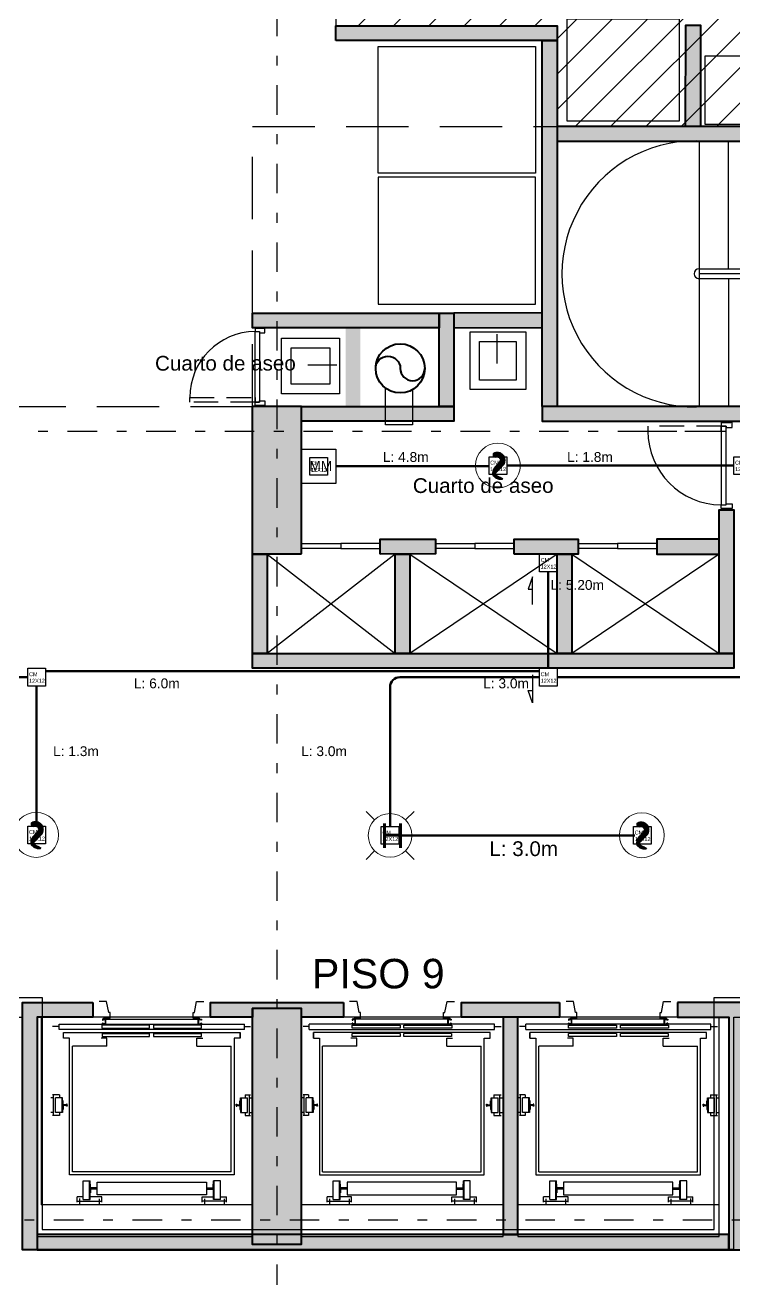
# Model space of a CAD drawing. Header units: millimetres. Extents: x 3781 to 4924, y 1639 to 1721.
# Drawn here: x 4785.15 to 4792.36, y 1649.9 to 1662.66 of the extents above; entities that cross this region are included whole.
import ezdxf

# ---------------------------------------------------------------- set-up
doc = ezdxf.new("R2010")
doc.units = ezdxf.units.MM
for name, pattern in [('CENTER', [0.7, 0.3, -0.2, 0, -0.2]), ('DASHED2', [9.525, 6.35, -3.175]), ('HIDDEN', [0.375, 0.25, -0.125])]:
    doc.linetypes.add(name, pattern=pattern)
for name, color, linetype in [('0-amob', 1, 'Continuous'), ('1amobla', 2, 'Continuous'), ('A-HATCH CONCRETO', 8, 'Continuous'), ('AMOBLAMIENTO', 1, 'Continuous'), ('AREA LOCALES', 161, 'Continuous'), ('AREA PARQUEO', 51, 'Continuous'), ('AS_GL DETECCION_MEZANINE', 7, 'Continuous'), ('AS_GL DETECCION_PISO 2', 7, 'Continuous'), ('AS_GL DETECCION_PISO 6', 7, 'Continuous'), ('ASCENSOR', 1, 'Continuous'), ('EJE-ESTRUCTURA', 1, 'CENTER'), ('F-2', 2, 'Continuous'), ('GG_LAZO CONTROL DRIVERS', 82, 'Continuous'), ('HACHTCOLUMNA', 250, 'Continuous'), ('JCA_PLANO 1', 1, 'Continuous'), ('MARCO', 4, 'Continuous'), ('MUEBLE', 1, 'Continuous'), ('PROYECCION', 1, 'DASHED2')]:
    doc.layers.add(name, color=color, linetype=linetype)
doc.layers.add('DIM-25', color=1, linetype='Continuous', plot=False)
for name, color, linetype, lineweight in [('Estructura', 6, 'Continuous', 40), ('Muro', 4, 'Continuous', 40), ('TEXTOS', 7, 'Continuous', 20)]:
    doc.layers.add(name, color=color, linetype=linetype, lineweight=lineweight)
doc.styles.get("Standard").update_dxf_attribs({"font": 'arial.ttf'})

# ---------------------------------------------------------------- blocks, each defined once
blk = doc.blocks.new('MARCOE-102')
for p, q in [((0, 0), (0, -2.5)), ((0, 0), (1.75, 0)), ((1.75, 0), (1.75, -0.45)), ((0, -2.5), (1.75, -2.5)), ((0.175, -0.175), (1.575, -0.175)), ((0.175, -0.175), (0.175, -2.325)), ((0.175, -2.325), (1.575, -2.325)), ((1.375, -0.45), (1.375, -0.275)), ((1.375, -0.275), (1.575, -0.275)), ((1.75, -0.45), (1.375, -0.45)), ((1.375, -2.05), (1.375, -2.225)), ((1.75, -2.05), (1.375, -2.05)), ((1.375, -2.225), (1.575, -2.225)), ((1.575, -0.275), (1.575, -0.175)), ((1.575, -2.325), (1.575, -2.225)), ((1.75, -2.5), (1.75, -2.05))]:
    blk.add_line(p, q)
at = {"layer": 'MARCO'}
blk.add_lwpolyline([(0, 0), (0, -2.5), (1.75, -2.5), (1.75, -2.05), (1.375, -2.05), (1.375, -2.225), (1.575, -2.225), (1.575, -2.325), (0.175, -2.325), (0.175, -0.175), (1.575, -0.175), (1.575, -0.275), (1.375, -0.275), (1.375, -0.45), (1.75, -0.45), (1.75, 0), (0, 0)], dxfattribs=at)
blk = doc.blocks.new('ASCENSOR')
at = {"layer": '0-amob'}
for p, q in [((-1.69, -0.498), (-1.747, -0.498)), ((-1.747, -0.498), (-1.747, -0.512)), ((-1.69, -0.564), (-1.69, -0.498)), ((-1.747, -0.512), (-1.859, -0.533)), ((-1.859, -0.533), (-1.859, -0.609)), ((-1.68, -0.564), (-1.69, -0.564))]:
    blk.add_line(p, q, dxfattribs=at)
blk.add_lwpolyline([(-1.68, -0.564), (-1.68, 0.413), (-1.69, 0.413), (-1.69, 0.347), (-1.747, 0.347), (-1.747, 0.361), (-1.859, 0.382), (-1.859, 0.458)], dxfattribs=at)
at = {"layer": 'ASCENSOR'}
for p, q in [((-1.605, 0.869), (-1.605, 0.932)), ((-0.91, 0.876), (-0.91, 0.932)), ((-0.7, 0.921), (-0.91, 0.921)), ((-0.88, 0.922), (-0.88, 0.95)), ((-0.73, 0.902), (-0.88, 0.902)), ((-0.88, 0.83), (-0.88, 0.902)), ((-0.73, 0.922), (-0.73, 0.95)), ((-0.73, 0.836), (-0.73, 0.902)), ((-0.7, 0.876), (-0.7, 0.932)), ((-1.63, -1.015), (-1.63, 0.869)), ((-1.575, 0.869), (-1.63, 0.869)), ((-1.575, 0.869), (-1.575, -1.015)), ((-1.485, 0.826), (-1.545, 0.826)), ((-1.545, 0.826), (-1.485, 0.826)), ((-1.545, -0.971), (-1.545, 0.826)), ((-1.485, 0.826), (-1.485, 0.766)), ((-1.485, 0.766), (-0.096, 0.766)), ((-0.91, 0.876), (-0.88, 0.876)), ((-0.73, 0.836), (-0.88, 0.836)), ((-0.88, 0.836), (-0.73, 0.836)), ((-0.85, 0.83), (-0.88, 0.83)), ((-0.85, 0.83), (-0.88, 0.83)), ((-0.85, 0.83), (-0.805, 0.83)), ((-0.85, 0.83), (-0.805, 0.83)), ((-0.85, 0.83), (-0.805, 0.83)), ((-0.85, 0.83), (-0.805, 0.83)), ((-0.85, 0.823), (-0.85, 0.83)), ((-0.85, 0.823), (-0.85, 0.83)), ((-0.809, 0.823), (-0.85, 0.823)), ((-0.809, 0.823), (-0.85, 0.823)), ((-0.816, 0.785), (-0.816, 0.792)), ((-0.816, 0.792), (-0.802, 0.792)), ((-0.809, 0.785), (-0.816, 0.785)), ((-0.809, 0.785), (-0.809, 0.823)), ((-0.802, 0.785), (-0.809, 0.785)), ((-0.76, 0.83), (-0.805, 0.83)), ((-0.76, 0.83), (-0.805, 0.83)), ((-0.76, 0.83), (-0.805, 0.83)), ((-0.76, 0.83), (-0.805, 0.83)), ((-0.802, 0.823), (-0.76, 0.823)), ((-0.802, 0.823), (-0.76, 0.823)), ((-0.802, 0.785), (-0.802, 0.823)), ((-0.795, 0.792), (-0.802, 0.792)), ((-0.802, 0.785), (-0.795, 0.785)), ((-0.795, 0.785), (-0.795, 0.792)), ((-0.76, 0.823), (-0.76, 0.83)), ((-0.76, 0.823), (-0.76, 0.83)), ((-0.76, 0.83), (-0.73, 0.83)), ((-0.76, 0.83), (-0.73, 0.83)), ((-0.73, 0.876), (-0.7, 0.876)), ((-0.73, 0.83), (-0.73, 0.836)), ((-0.096, 0.766), (-0.096, -0.911)), ((-1.405, 0.385), (-1.405, 0.735)), ((-0.126, 0.735), (-1.405, 0.735)), ((-0.126, 0.735), (-0.126, -0.88)), ((0.184, 0.688), (0.128, 0.688)), ((0.128, 0.625), (0.128, 0.688)), ((0.147, 0.664), (0.21, 0.664)), ((0.173, 0.689), (0.173, 0.438)), ((-0.036, 0.625), (-0.036, 0.555)), ((0.155, 0.625), (-0.036, 0.625)), ((0.155, 0.561), (-0.036, 0.561)), ((0.155, 0.555), (-0.036, 0.555)), ((-0.001, 0.552), (-0.001, 0.555)), ((-0.001, 0.555), (0.041, 0.555)), ((0.038, 0.552), (-0.001, 0.552)), ((0.038, 0.491), (0.038, 0.552)), ((0.041, 0.555), (0.041, 0.491)), ((0.089, 0.555), (0.041, 0.555)), ((0.047, 0.555), (0.047, 0.491)), ((0.05, 0.491), (0.05, 0.552)), ((0.05, 0.552), (0.089, 0.552)), ((0.089, 0.552), (0.089, 0.555)), ((0.089, 0.552), (0.089, 0.555)), ((0.128, 0.438), (0.128, 0.555)), ((0.155, 0.625), (0.155, 0.555)), ((-1.68, 0.434), (-1.671, 0.434)), ((-1.68, 0.434), (-1.671, 0.434)), ((-1.68, 0.399), (-1.68, 0.434)), ((-1.68, 0.399), (-1.68, 0.434)), ((-1.63, 0.399), (-1.68, 0.399)), ((-1.63, 0.399), (-1.68, 0.399)), ((-1.676, 0.43), (-1.674, 0.43)), ((-1.674, 0.43), (-1.676, 0.43)), ((-1.676, 0.402), (-1.676, 0.43)), ((-1.676, 0.43), (-1.676, 0.402)), ((-1.633, 0.402), (-1.676, 0.402)), ((-1.676, 0.402), (-1.633, 0.402)), ((-1.674, 0.426), (-1.674, 0.43)), ((-1.674, 0.426), (-1.674, 0.43)), ((-1.671, 0.426), (-1.674, 0.426)), ((-1.671, 0.426), (-1.674, 0.426)), ((-1.671, 0.434), (-1.671, 0.426)), ((-1.671, 0.434), (-1.671, 0.426)), ((-1.639, 0.434), (-1.639, 0.426)), ((-1.63, 0.434), (-1.639, 0.434)), ((-1.639, 0.434), (-1.63, 0.434)), ((-1.639, 0.426), (-1.639, 0.434)), ((-1.639, 0.426), (-1.635, 0.426)), ((-1.635, 0.426), (-1.639, 0.426)), ((-1.635, 0.43), (-1.633, 0.43)), ((-1.635, 0.426), (-1.635, 0.43)), ((-1.635, 0.43), (-1.635, 0.426)), ((-1.633, 0.43), (-1.635, 0.43)), ((-1.633, 0.402), (-1.633, 0.43)), ((-1.633, 0.402), (-1.633, 0.43)), ((-1.63, 0.399), (-1.63, 0.434)), ((-1.63, 0.434), (-1.63, 0.399)), ((-1.587, 0.433), (-1.618, 0.433)), ((-1.618, 0.433), (-1.618, -0.056)), ((-1.587, -0.056), (-1.587, 0.433)), ((-1.503, 0.434), (-1.534, 0.434)), ((-1.534, -0.056), (-1.534, 0.434)), ((-1.503, -0.056), (-1.503, 0.434)), ((-1.485, 0.385), (-1.485, 0.445)), ((-1.405, 0.385), (-1.485, 0.385)), ((-0.021, 0.485), (0.109, 0.485)), ((-0.021, -0.63), (-0.021, 0.485)), ((0.109, 0.485), (0.109, -0.63)), ((0.184, 0.438), (0.128, 0.438)), ((0.149, 0.463), (0.209, 0.463)), ((-1.618, -0.056), (-1.587, -0.056)), ((-1.587, -0.095), (-1.618, -0.095)), ((-1.618, -0.095), (-1.618, -0.583)), ((-1.587, -0.583), (-1.587, -0.095)), ((-1.534, -0.056), (-1.503, -0.056)), ((-1.503, -0.095), (-1.534, -0.095)), ((-1.534, -0.58), (-1.534, -0.095)), ((-1.503, -0.58), (-1.503, -0.095)), ((-1.618, -0.583), (-1.587, -0.583)), ((-1.534, -0.58), (-1.503, -0.58)), ((-1.405, -0.53), (-1.485, -0.53)), ((-1.485, -0.53), (-1.485, -0.59)), ((-1.405, -0.53), (-1.405, -0.88)), ((0.109, -0.63), (-0.021, -0.63)), ((0.038, -0.636), (0.038, -0.697)), ((0.041, -0.7), (0.041, -0.636)), ((0.047, -0.7), (0.047, -0.636)), ((0.05, -0.636), (0.05, -0.697)), ((0.184, -0.583), (0.128, -0.583)), ((0.128, -0.583), (0.128, -0.7)), ((0.149, -0.609), (0.209, -0.609)), ((0.173, -0.834), (0.173, -0.583)), ((0.155, -0.7), (-0.036, -0.7)), ((-0.036, -0.77), (-0.036, -0.7)), ((0.155, -0.706), (-0.036, -0.706)), ((-0.001, -0.697), (-0.001, -0.7)), ((0.038, -0.697), (-0.001, -0.697)), ((-0.001, -0.7), (0.041, -0.7)), ((0.089, -0.7), (0.047, -0.7)), ((0.05, -0.697), (0.089, -0.697)), ((0.089, -0.697), (0.089, -0.7)), ((0.155, -0.77), (0.155, -0.7)), ((-0.126, -0.88), (-1.405, -0.88)), ((0.155, -0.77), (-0.036, -0.77)), ((0.128, -0.77), (0.128, -0.833)), ((0.184, -0.833), (0.128, -0.833)), ((0.147, -0.809), (0.21, -0.809)), ((-1.575, -1.015), (-1.63, -1.015)), ((-1.605, -1.015), (-1.605, -1.083)), ((-1.485, -0.971), (-1.545, -0.971)), ((-0.096, -0.911), (-1.485, -0.911)), ((-1.485, -0.911), (-1.485, -0.971)), ((-0.91, -1.011), (-0.88, -1.011)), ((-0.91, -1.011), (-0.91, -1.083)), ((-0.85, -0.981), (-0.88, -0.981)), ((-0.85, -0.981), (-0.88, -0.981)), ((-0.88, -0.981), (-0.88, -1.052)), ((-0.73, -0.987), (-0.88, -0.987)), ((-0.88, -0.987), (-0.73, -0.987)), ((-0.808, -0.974), (-0.85, -0.974)), ((-0.808, -0.974), (-0.85, -0.974)), ((-0.85, -0.974), (-0.85, -0.981)), ((-0.85, -0.974), (-0.85, -0.981)), ((-0.85, -0.981), (-0.805, -0.981)), ((-0.85, -0.981), (-0.805, -0.981)), ((-0.85, -0.981), (-0.805, -0.981)), ((-0.85, -0.981), (-0.805, -0.981)), ((-0.808, -0.936), (-0.815, -0.936)), ((-0.815, -0.936), (-0.815, -0.943)), ((-0.815, -0.943), (-0.801, -0.943)), ((-0.808, -0.936), (-0.808, -0.974)), ((-0.801, -0.936), (-0.808, -0.936)), ((-0.76, -0.981), (-0.805, -0.981)), ((-0.76, -0.981), (-0.805, -0.981)), ((-0.76, -0.981), (-0.805, -0.981)), ((-0.76, -0.981), (-0.805, -0.981)), ((-0.801, -0.936), (-0.801, -0.974)), ((-0.801, -0.936), (-0.794, -0.936)), ((-0.794, -0.943), (-0.801, -0.943)), ((-0.801, -0.974), (-0.76, -0.974)), ((-0.801, -0.974), (-0.76, -0.974)), ((-0.794, -0.936), (-0.794, -0.943)), ((-0.76, -0.974), (-0.76, -0.981)), ((-0.76, -0.974), (-0.76, -0.981)), ((-0.76, -0.981), (-0.73, -0.981)), ((-0.76, -0.981), (-0.73, -0.981)), ((-0.73, -0.981), (-0.73, -0.987)), ((-0.73, -0.987), (-0.73, -1.052)), ((-0.73, -1.011), (-0.7, -1.011)), ((-0.7, -1.011), (-0.7, -1.083)), ((-0.7, -1.072), (-0.91, -1.072)), ((-0.73, -1.052), (-0.88, -1.052)), ((-0.88, -1.073), (-0.88, -1.1)), ((-0.73, -1.073), (-0.73, -1.1))]:
    blk.add_line(p, q, dxfattribs=at)
for centre, radius, start, end in [((0.044, 0.491), 0.006, 180, 270), ((0.044, 0.491), 0.003, 180, 270), ((0.044, 0.491), 0.006, 270, 0), ((0.044, 0.491), 0.003, 270, 0), ((0.044, -0.636), 0.006, 90, 180), ((0.044, -0.636), 0.003, 90, 180), ((0.044, -0.636), 0.006, 0, 90), ((0.044, -0.636), 0.003, 0, 90)]:
    blk.add_arc(centre, radius, start, end, dxfattribs=at)
for points in [[(-0.795, 0.792), (-0.795, 0.785), (-0.816, 0.785), (-0.816, 0.792)], [(-0.816, 0.785), (-0.816, 0.792), (-0.795, 0.785), (-0.816, 0.785)], [(-0.795, 0.785), (-0.816, 0.785), (-0.795, 0.792), (-0.816, 0.792)], [(-0.794, -0.943), (-0.794, -0.936), (-0.815, -0.936), (-0.815, -0.943)], [(-0.815, -0.936), (-0.815, -0.943), (-0.794, -0.936), (-0.815, -0.936)], [(-0.794, -0.936), (-0.815, -0.936), (-0.794, -0.943), (-0.815, -0.943)]]:
    blk.add_solid(points, dxfattribs=at)
at = {"layer": 'ASCENSOR', "xscale": 0.01999999999998181, "yscale": 0.01999999999998181, "zscale": 0.01999999999998181, "rotation": 270}
blk.add_blockref('MARCOE-102', (-1.63, -0.541), dxfattribs=at)
blk = doc.blocks.new('Estructura cubierta')
at = {"layer": 'HACHTCOLUMNA'}
h = blk.add_hatch(color=256, dxfattribs=at)
h.paths.add_polyline_path([(1971.25, -5904.924), (1971.25, -5903.424), (1970.75, -5903.424), (1970.75, -5904.924)])
h.paths.add_polyline_path([(1977.353, -5903.424), (1978.853, -5903.424), (1978.853, -5903.924), (1977.353, -5903.924)])
h.paths.add_polyline_path([(1962.75, -5904.924), (1962.75, -5903.424), (1962.25, -5903.424), (1962.25, -5904.924)])
h.paths.add_polyline_path([(1978.248, -5911.949), (1978.248, -5909.549), (1978.748, -5909.549), (1978.748, -5911.949)])
h.paths.add_polyline_path([(1970.75, -5909.549), (1970.75, -5911.949), (1971.25, -5911.949), (1971.25, -5909.549)])
h.paths.add_polyline_path([(1962.25, -5909.549), (1962.25, -5911.949), (1962.75, -5911.949), (1962.75, -5909.549)])
h.paths.add_polyline_path([(1978.748, -5859.124), (1978.248, -5859.124), (1978.248, -5857.624), (1978.748, -5857.624)])
h.paths.add_polyline_path([(1971.25, -5859.124), (1970.75, -5859.124), (1970.75, -5857.624), (1971.25, -5857.624)])
at = {"layer": 'EJE-ESTRUCTURA'}
for p, q in [((1971, -5855.354), (1971, -5914.914)), ((1952.87, -5903.674), (1984.533, -5903.674)), ((1952.731, -5911.699), (1984.533, -5911.699))]:
    blk.add_line(p, q, dxfattribs=at)
at = {"layer": 'Estructura'}
for points in [[(1971.25, -5904.924), (1971.25, -5903.424), (1970.75, -5903.424), (1970.75, -5904.924)], [(1970.75, -5909.549), (1970.75, -5911.949), (1971.25, -5911.949), (1971.25, -5909.549)]]:
    blk.add_lwpolyline(points, close=True, dxfattribs=at)
blk = doc.blocks.new('Caja metalica de 12')
at = {"layer": '1amobla', "linetype": 'Continuous', "ltscale": 0.3}
blk.add_lwpolyline([(-1069.691, -2855.357), (-1069.511, -2855.357), (-1069.511, -2855.537), (-1069.691, -2855.537), (-1069.691, -2855.357)], dxfattribs=at)
at = {"layer": '1amobla', "color": 7, "linetype": 'Continuous', "ltscale": 0.3, "insert": (-1069.679, -2855.397), "char_height": 0.04, "width": 0.07916, "attachment_point": 1}
blk.add_mtext('CM 12X12', dxfattribs=at)
blk = doc.blocks.new('AS_Initiator2')
at = {"color": 0, "linetype": 'Continuous', "lineweight": 15}
blk.add_circle((0, 0), 0.1524, dxfattribs=at)
for points in [[(-0.027, 0.0558), (-0.0366, 0.0654), (-0.027, 0.0906), (-0.0366, 0.0822)], [(-0.027, 0.0906), (-0.0054, 0.0954), (-0.027, 0.0558), (0.0174, 0.0906)], [(-0.027, 0.0558), (0.0174, 0.0906), (-0.0162, 0.0522), (-0.0068, 0.055)], [(-0.0068, 0.055), (0.0174, 0.0906), (0.0066, 0.051), (0.0306, 0.081)], [(0.0438, 0.0054), (-0.0018, -0.0426), (-0.027, -0.0126), (-0.0342, -0.0246)], [(0.0486, 0.015), (0.0438, 0.0054), (0.0042, 0.0222), (-0.027, -0.0126)], [(0.0438, 0.0678), (0.0486, 0.0606), (0.0138, 0.039), (0.0042, 0.0222)], [(0.0486, 0.0606), (0.0522, 0.0366), (0.0042, 0.0222), (0.0486, 0.015)], [(0.0066, 0.051), (0.0306, 0.081), (0.0138, 0.039), (0.0438, 0.0678)], [(-0.0018, -0.0426), (-0.0102, -0.0498), (-0.0342, -0.0246), (-0.0402, -0.0498)], [(-0.0102, -0.0498), (-0.009, -0.0618), (-0.0402, -0.0498), (-0.0366, -0.0702)], [(-0.009, -0.0618), (0.003, -0.0702), (-0.0366, -0.0702), (-0.015, -0.0894)], [(0.003, -0.0702), (0.0186, -0.0762), (-0.015, -0.0894), (0.009, -0.0978)], [(0.009, -0.0978), (0.0186, -0.0762), (0.0306, -0.0978), (0.0366, -0.087)]]:
    blk.add_solid(points, dxfattribs=at)
blk = doc.blocks.new('AS_Strobe-CEILING')
at = {"color": 0, "linetype": 'Continuous', "lineweight": 15}
for p, q in [((-0.1045, 0.1045), (-0.163, 0.163)), ((0.1045, 0.1045), (0.163, 0.163)), ((-0.1045, -0.1045), (-0.163, -0.163)), ((0.1045, -0.1045), (0.163, -0.163))]:
    blk.add_line(p, q, dxfattribs=at)
blk.add_ellipse((0, 0), major_axis=(0.1478, 0), ratio=1, dxfattribs=at)
blk = doc.blocks.new('Horne Strobe Cielo')
at = {"layer": 'AS_GL DETECCION_MEZANINE', "color": 1, "linetype": 'Continuous', "xscale": 1.5, "yscale": 1.5, "zscale": 1.5}
blk.add_blockref('AS_Strobe-CEILING', (-679.742, -2828), dxfattribs=at)
at = {"layer": '1amobla', "color": 7, "linetype": 'Continuous', "ltscale": 0.3, "true_color": 0xffffff, "insert": (-679.843, -2827.878), "char_height": 0.25, "width": 0.07916, "attachment_point": 1}
blk.add_mtext('H', dxfattribs=at)

msp = doc.modelspace()

# ---------------------------------------------------------------- hatches: boundary and pattern name
at = {"layer": 'A-HATCH CONCRETO', "ltscale": 0.01}
h = msp.add_hatch(color=256, dxfattribs=at)
h.dxf.hatch_style = 1
h.paths.add_polyline_path([(4792.36, 1656.264), (4792.21, 1656.264), (4792.21, 1657.726), (4792.36, 1657.726)])
h.paths.add_polyline_path([(4792.21, 1657.277), (4792.21, 1657.427), (4791.576, 1657.427), (4791.576, 1657.277)])
h.paths.add_polyline_path([(4790.123, 1657.277), (4790.123, 1657.427), (4790.776, 1657.427), (4790.776, 1657.277)])
h.paths.add_polyline_path([(4788.759, 1657.277), (4788.759, 1657.427), (4789.323, 1657.428), (4789.323, 1657.278)])
h.paths.add_polyline_path([(4787.609, 1656.265), (4787.459, 1656.265), (4787.459, 1657.277), (4787.609, 1657.277)])
h.paths.add_polyline_path([(4787.459, 1656.265), (4792.36, 1656.264), (4792.36, 1656.114), (4787.459, 1656.115)])
h.paths.add_polyline_path([(4789.062, 1656.265), (4788.912, 1656.265), (4788.912, 1657.277), (4789.062, 1657.277)])
h.paths.add_polyline_path([(4790.711, 1656.265), (4790.561, 1656.265), (4790.561, 1657.277), (4790.711, 1657.277)])
h.paths.add_polyline_path([(4792.342, 1658.628), (4792.342, 1658.629), (4792.191, 1658.629), (4792.191, 1658.628)], flags=17)
h.paths.add_polyline_path([(4794.061, 1658.779), (4790.41, 1658.778), (4790.41, 1658.628), (4794.061, 1658.629)])
h.paths.add_polyline_path([(4790.41, 1658.778), (4790.41, 1662.502), (4790.56, 1662.502), (4790.56, 1658.778)])
h.paths.add_polyline_path([(4787.461, 1659.728), (4789.509, 1659.728), (4789.509, 1659.578), (4788.559, 1659.578), (4788.559, 1658.778), (4788.409, 1658.778), (4788.409, 1659.578), (4787.461, 1659.578)])
h.paths.add_polyline_path([(4795.281, 1661.628), (4790.56, 1661.628), (4790.56, 1661.478), (4795.281, 1661.478)])
h.paths.add_polyline_path([(4791.869, 1661.628), (4791.87, 1662.66), (4792.02, 1662.66), (4792.019, 1661.628)])
h.paths.add_polyline_path([(4788.308, 1662.502), (4788.308, 1662.652), (4790.56, 1662.652), (4790.56, 1662.502)])
h.paths.add_polyline_path([(4795.131, 1661.628), (4795.132, 1668.153), (4795.282, 1668.153), (4795.281, 1661.628)])
h.paths.add_polyline_path([(4796.485, 1661.628), (4799.059, 1661.628), (4799.059, 1661.478), (4796.485, 1661.478)])
h.paths.add_polyline_path([(4796.565, 1661.478), (4796.565, 1658.679), (4796.715, 1658.679), (4796.715, 1661.478)])
h.paths.add_polyline_path([(4797.617, 1658.829), (4798.66, 1658.829), (4798.66, 1658.679), (4797.617, 1658.679)])
h.paths.add_polyline_path([(4796.715, 1657.52), (4798.66, 1657.52), (4798.66, 1657.37), (4796.715, 1657.369)])
h.paths.add_polyline_path([(4796.565, 1656.369), (4796.565, 1657.52), (4796.715, 1657.52), (4796.715, 1656.369)])
h.paths.add_polyline_path([(4798.66, 1656.264), (4798.66, 1655.369), (4798.51, 1655.369), (4798.51, 1656.264)])
h.paths.add_polyline_path([(4798.66, 1656.264), (4799.107, 1656.264), (4799.107, 1656.114), (4798.66, 1656.114)])
h.paths.add_polyline_path([(4799.257, 1656.264), (4799.258, 1655.064), (4799.107, 1655.064), (4799.107, 1656.264)])
h.paths.add_polyline_path([(4796.715, 1655.369), (4799.107, 1655.369), (4799.107, 1655.219), (4796.715, 1655.219)])
h.paths.add_polyline_path([(4796.565, 1655.369), (4796.565, 1654.172), (4796.715, 1654.172), (4796.715, 1655.369)])
h.paths.add_polyline_path([(4795.956, 1654.172), (4796.715, 1654.172), (4796.715, 1654.022), (4795.956, 1654.022)])
h.paths.add_polyline_path([(4794.905, 1656.264), (4794.906, 1652.653), (4795.056, 1652.653), (4795.055, 1656.264)])
h.paths.add_polyline_path([(4795.056, 1654.172), (4795.056, 1654.172), (4795.056, 1654.022), (4795.056, 1654.022)], flags=17)
h.paths.add_polyline_path([(4797.306, 1654.172), (4799.107, 1654.172), (4799.107, 1654.022), (4797.306, 1654.022)])
h.paths.add_polyline_path([(4798.692, 1651.857), (4798.692, 1650.353), (4798.542, 1650.353), (4798.542, 1651.857)])
h.paths.add_polyline_path([(4798.692, 1651.857), (4799.107, 1651.857), (4799.107, 1651.707), (4798.692, 1651.706)])
h.paths.add_polyline_path([(4799.257, 1651.857), (4799.258, 1650.353), (4799.107, 1650.353), (4799.107, 1651.857)])
h.paths.add_polyline_path([(4795.456, 1650.353), (4799.257, 1650.353), (4799.257, 1650.203), (4795.456, 1650.203)])
h.paths.add_polyline_path([(4794.956, 1650.203), (4794.956, 1650.253), (4795.456, 1650.253), (4795.456, 1650.203)])
h.paths.add_polyline_path([(4794.956, 1650.203), (4794.906, 1650.203), (4794.906, 1652.653), (4794.956, 1652.653)])
at = {"layer": 'A-HATCH CONCRETO', "linetype": 'HIDDEN', "ltscale": 0.3, "true_color": 0xa953a0, "transparency": 33554559}
h = msp.add_hatch(dxfattribs=at)
h.set_pattern_fill('ANSI31', color=215, scale=0.08, style=0)
h.set_pattern_definition([(45, (2856.7083, 4562.20172), (-0.179605122, 0.179605122), [])])
h.paths.add_polyline_path([(4788.308, 1662.652), (4790.56, 1662.652), (4790.56, 1661.628), (4791.869, 1661.628), (4795.131, 1661.628), (4795.131, 1668.153), (4789.158, 1668.153), (4789.158, 1668.005), (4788.308, 1668.005)])
at = {"layer": 'A-HATCH CONCRETO', "ltscale": 0.03}
h = msp.add_hatch(color=256, dxfattribs=at)
h.dxf.hatch_style = 1
h.paths.add_polyline_path([(4790.41, 1659.731), (4789.51, 1659.728), (4789.51, 1659.578), (4790.41, 1659.581)])
h.paths.add_polyline_path([(4789.51, 1659.728), (4789.509, 1658.628), (4787.959, 1658.629), (4787.959, 1658.779), (4789.358, 1658.777), (4789.359, 1659.727)])
at = {"layer": 'A-HATCH CONCRETO', "ltscale": 0.01}
h = msp.add_hatch(color=256, dxfattribs=at)
h.dxf.hatch_style = 1
h.paths.add_polyline_path([(4785.834, 1652.713), (4785.834, 1652.563), (4785.268, 1652.563), (4785.268, 1650.198), (4785.118, 1650.198), (4785.118, 1652.713)])
h.paths.add_polyline_path([(4788.386, 1652.713), (4788.386, 1652.563), (4787.959, 1652.563), (4787.959, 1652.653), (4787.459, 1652.653), (4787.459, 1652.563), (4787.034, 1652.563), (4787.034, 1652.713)])
h.paths.add_polyline_path([(4790.586, 1652.713), (4790.586, 1652.563), (4789.586, 1652.563), (4789.586, 1652.713)])
h.paths.add_polyline_path([(4791.786, 1652.713), (4791.786, 1652.563), (4792.31, 1652.563), (4792.31, 1650.198), (4792.46, 1650.198), (4792.46, 1652.713)])
h.paths.add_polyline_path([(4790.011, 1650.351), (4790.161, 1650.351), (4790.161, 1652.563), (4790.011, 1652.563), (4790.011, 1652.565), (4790.011, 1650.351), (4790.011, 1650.351)])
h.paths.add_polyline_path([(4785.268, 1650.198), (4792.31, 1650.198), (4792.31, 1650.351), (4785.268, 1650.351)])

# ---------------------------------------------------------------- linework, layer by layer
at = {"linetype": 'ByBlock', "ltscale": 0.3}
msp.add_lwpolyline([(4788.308, 1662.652), (4790.56, 1662.652), (4790.56, 1661.628), (4791.869, 1661.628), (4795.131, 1661.628), (4795.131, 1668.153), (4789.158, 1668.153), (4789.158, 1668.005), (4788.308, 1668.005), (4788.308, 1662.652)], dxfattribs=at)
at = {"layer": '1amobla', "color": 6, "linetype": 'Continuous', "ltscale": 0.3}
msp.add_lwpolyline([(4787.959, 1658.345), (4788.309, 1658.345), (4788.309, 1657.995), (4787.959, 1657.995), (4787.959, 1658.345)], dxfattribs=at)
at = {"layer": '1amobla', "color": 7, "linetype": 'Continuous', "ltscale": 0.3, "true_color": 0xffffff}
for points in [[(4788.044, 1658.26), (4788.224, 1658.26), (4788.224, 1658.08), (4788.044, 1658.08), (4788.044, 1658.26)], [(4788.044, 1658.26), (4788.224, 1658.26), (4788.224, 1658.08), (4788.044, 1658.08), (4788.044, 1658.26)], [(4789.868, 1658.267), (4790.048, 1658.267), (4790.048, 1658.087), (4789.868, 1658.087), (4789.868, 1658.267)], [(4789.868, 1658.267), (4790.048, 1658.267), (4790.048, 1658.087), (4789.868, 1658.087), (4789.868, 1658.267)], [(4789.868, 1658.267), (4790.048, 1658.267), (4790.048, 1658.087), (4789.868, 1658.087), (4789.868, 1658.267)], [(4791.338, 1654.504), (4791.518, 1654.504), (4791.518, 1654.324), (4791.338, 1654.324), (4791.338, 1654.504)], [(4791.338, 1654.504), (4791.518, 1654.504), (4791.518, 1654.324), (4791.338, 1654.324), (4791.338, 1654.504)], [(4791.338, 1654.504), (4791.518, 1654.504), (4791.518, 1654.324), (4791.338, 1654.324), (4791.338, 1654.504)]]:
    msp.add_lwpolyline(points, dxfattribs=at)
at = {"layer": 'AMOBLAMIENTO'}
for p, q in [((4789.948, 1659.513), (4789.948, 1659.217)), ((4788.319, 1659.2), (4788.023, 1659.2))]:
    msp.add_line(p, q, dxfattribs=at)
for points in [[(4790.663, 1661.683), (4790.663, 1662.724), (4791.804, 1662.724), (4791.804, 1661.683)], [(4790.342, 1661.152), (4788.739, 1661.152), (4788.739, 1662.442), (4790.342, 1662.442)], [(4792.066, 1661.647), (4792.066, 1662.347), (4795.094, 1662.347), (4795.094, 1661.647)], [(4790.342, 1661.112), (4788.739, 1661.112), (4788.739, 1659.821), (4790.342, 1659.821)], [(4790.242, 1659.539), (4790.242, 1658.95), (4789.674, 1658.95), (4789.674, 1659.539)], [(4788.345, 1658.906), (4787.756, 1658.906), (4787.756, 1659.474), (4788.345, 1659.474)], [(4788.247, 1659.004), (4787.853, 1659.004), (4787.853, 1659.376), (4788.247, 1659.376)], [(4790.144, 1659.441), (4790.144, 1659.047), (4789.772, 1659.047), (4789.772, 1659.441)]]:
    msp.add_lwpolyline(points, close=True, dxfattribs=at)
at = {"layer": 'AREA LOCALES'}
msp.add_lwpolyline([(4787.459, 1650.331), (4787.459, 1652.563), (4785.268, 1652.563), (4785.268, 1650.331)], close=True, dxfattribs=at)
for points, elevation in [([(4790.011, 1650.331), (4790.011, 1652.563), (4787.959, 1652.563), (4787.959, 1650.331)], -1316.434), ([(4792.21, 1650.331), (4792.21, 1652.563), (4790.161, 1652.563), (4790.161, 1650.331)], 1207.545)]:
    msp.add_lwpolyline(points, close=True, dxfattribs=dict(at, elevation=elevation))
at = {"layer": 'AREA PARQUEO', "color": 2}
for p, q in [((4792.006, 1661.479), (4792.006, 1658.779)), ((4792.306, 1660.179), (4792.306, 1661.478)), ((4792.006, 1660.179), (4795.006, 1660.179)), ((4795.006, 1660.129), (4792.006, 1660.129)), ((4795.006, 1660.079), (4792.006, 1660.079)), ((4792.306, 1660.079), (4792.306, 1658.779))]:
    msp.add_line(p, q, dxfattribs=at)
msp.add_lwpolyline([(4782.518, 1704.659), (4767.665, 1704.659), (4767.665, 1650.203), (4782.518, 1650.203), (4782.518, 1652.563), (4785.118, 1652.563), (4785.118, 1650.203), (4792.36, 1650.203), (4792.36, 1652.563), (4794.956, 1652.563), (4794.956, 1650.203), (4799.258, 1650.203), (4799.258, 1650.963), (4799.262, 1650.963), (4799.259, 1704.653), (4785.118, 1704.653), (4785.118, 1702.982), (4782.518, 1702.982), (4782.518, 1704.659)], dxfattribs=at)
msp.add_lwpolyline([(4782.318, 1704.459), (4767.865, 1704.459), (4767.865, 1650.403), (4782.518, 1650.403), (4782.518, 1652.763), (4785.318, 1652.763), (4785.318, 1650.403), (4792.16, 1650.403), (4792.16, 1652.763), (4795.156, 1652.763), (4795.156, 1650.403), (4799.058, 1650.403), (4799.058, 1651.163), (4799.062, 1651.163), (4799.059, 1704.503), (4785.268, 1704.503), (4785.268, 1702.782), (4782.318, 1702.782)], close=True, dxfattribs=at)
msp.add_arc((4792.006, 1660.129), 0.05, 90, 270, dxfattribs=at)
at = {"layer": 'AS_GL DETECCION_PISO 2', "color": 5, "linetype": 'Continuous', "lineweight": 50}
for p, q in [((4789.868, 1658.17), (4788.309, 1658.17)), ((4790.048, 1658.177), (4792.36, 1658.177)), ((4790.471, 1657.097), (4790.471, 1656.114)), ((4785.353, 1656.084, -1207.545), (4790.381, 1656.084)), ((4780.204, 1656.024, -1207.545), (4785.173, 1656.024, -1207.545)), ((4785.263, 1655.934, -1207.545), (4785.263, 1654.508, -1207.545)), ((4788.95, 1654.414), (4791.35, 1654.414))]:
    msp.add_line(p, q, dxfattribs=at)
msp.add_lwpolyline([(4790.561, 1656.024), (4794.811, 1656.024), (4794.811, 1658.097)], dxfattribs=at)
msp.add_lwpolyline([(4790.381, 1656.024), (4788.96, 1656.024, 0.414208), (4788.86, 1655.924), (4788.86, 1654.504)], format="xyb", dxfattribs=at)
at = {"layer": 'DIM-25'}
for centre, radius, start, end in [((4787.493, 1658.869), 0.672, 90.5133, 179.956), ((4792.236, 1658.528), 0.751, 180.044, 269.4867)]:
    msp.add_arc(centre, radius, start, end, dxfattribs=at)
at = {"layer": 'F-2'}
for points in [[(4787.532, 1659.529), (4787.587, 1659.529), (4787.587, 1659.574), (4787.487, 1659.574), (4787.487, 1659.54), (4787.532, 1659.54), (4787.532, 1659.529)], [(4787.498, 1659.586), (4787.498, 1659.574), (4787.576, 1659.574), (4787.576, 1659.586)], [(4787.532, 1658.835), (4787.587, 1658.835), (4787.587, 1658.79), (4787.487, 1658.79), (4787.487, 1658.824), (4787.532, 1658.824), (4787.532, 1658.835)], [(4787.498, 1658.778), (4787.498, 1658.79), (4787.576, 1658.79), (4787.576, 1658.778)], [(4792.28, 1658.565), (4792.341, 1658.565), (4792.341, 1658.616), (4792.229, 1658.616), (4792.229, 1658.578), (4792.28, 1658.578), (4792.28, 1658.565)], [(4792.241, 1658.628), (4792.241, 1658.616), (4792.329, 1658.616), (4792.329, 1658.628)], [(4792.28, 1657.789), (4792.341, 1657.789), (4792.341, 1657.739), (4792.229, 1657.739), (4792.229, 1657.777), (4792.28, 1657.777), (4792.28, 1657.789)], [(4792.241, 1657.726), (4792.241, 1657.739), (4792.329, 1657.739), (4792.329, 1657.726)]]:
    msp.add_lwpolyline(points, dxfattribs=at)
for points in [[(4787.532, 1658.824), (4787.487, 1658.824), (4787.487, 1659.54), (4787.532, 1659.54)], [(4792.28, 1658.578), (4792.229, 1658.578), (4792.229, 1657.777), (4792.28, 1657.777)], [(4788.359, 1657.384), (4788.359, 1657.333), (4787.959, 1657.333), (4787.959, 1657.384)], [(4788.359, 1657.384), (4788.359, 1657.333), (4788.759, 1657.333), (4788.759, 1657.384)], [(4789.723, 1657.384), (4789.723, 1657.333), (4789.323, 1657.333), (4789.323, 1657.384)], [(4789.723, 1657.384), (4789.723, 1657.333), (4790.123, 1657.333), (4790.123, 1657.384)], [(4791.176, 1657.384), (4791.176, 1657.333), (4790.776, 1657.333), (4790.776, 1657.384)], [(4791.176, 1657.384), (4791.176, 1657.333), (4791.576, 1657.333), (4791.576, 1657.384)]]:
    msp.add_lwpolyline(points, close=True, dxfattribs=at)
at = {"layer": 'GG_LAZO CONTROL DRIVERS', "ltscale": 0.3}
for points in [[(4790.311, 1656.762), (4790.311, 1657.046), (4790.267, 1656.92), (4790.311, 1656.92)], [(4790.311, 1656.046), (4790.311, 1655.762), (4790.267, 1655.888), (4790.311, 1655.888)]]:
    msp.add_lwpolyline(points, dxfattribs=at)
at = {"layer": 'JCA_PLANO 1'}
msp.add_lwpolyline([(4789.088, 1658.939), (4789.088, 1658.592), (4788.814, 1658.592), (4788.814, 1658.956)], dxfattribs=at)
at = {"layer": 'MUEBLE', "color": 1, "linetype": 'HIDDEN'}
for points in [[(4787.487, 1658.869), (4787.487, 1658.824), (4786.821, 1658.824), (4786.821, 1658.869)], [(4792.229, 1658.527), (4792.229, 1658.578), (4791.485, 1658.578), (4791.485, 1658.527)]]:
    msp.add_lwpolyline(points, close=True, dxfattribs=at)
at = {"layer": 'Muro'}
for points in [[(4788.308, 1662.502), (4788.308, 1662.652), (4790.56, 1662.652), (4790.56, 1662.502)], [(4791.869, 1661.628), (4791.87, 1662.66), (4792.02, 1662.66), (4792.019, 1661.628)], [(4790.41, 1658.778), (4790.41, 1662.502), (4790.56, 1662.502), (4790.56, 1658.778)], [(4795.281, 1661.628), (4790.56, 1661.628), (4790.56, 1661.478), (4795.281, 1661.478)], [(4787.461, 1659.728), (4789.36, 1659.728), (4789.359, 1659.578), (4787.461, 1659.578)], [(4789.51, 1659.728), (4789.509, 1658.778), (4789.359, 1658.778), (4789.36, 1659.728)], [(4790.41, 1659.731), (4789.509, 1659.728), (4789.509, 1659.578), (4790.41, 1659.581)], [(4787.959, 1658.779), (4789.509, 1658.778), (4789.509, 1658.628), (4787.959, 1658.629)], [(4794.061, 1658.779), (4790.41, 1658.778), (4790.41, 1658.628), (4794.061, 1658.629)], [(4792.36, 1656.264), (4792.21, 1656.264), (4792.21, 1657.726), (4792.36, 1657.726)], [(4790.123, 1657.277), (4790.123, 1657.427), (4790.776, 1657.427), (4790.776, 1657.277)], [(4792.21, 1657.277), (4792.21, 1657.427), (4791.576, 1657.427), (4791.576, 1657.277)], [(4787.609, 1656.265), (4787.459, 1656.265), (4787.459, 1657.277), (4787.609, 1657.277)], [(4787.459, 1656.265), (4792.36, 1656.264), (4792.36, 1656.114), (4787.459, 1656.115)], [(4785.834, 1652.713), (4785.834, 1652.563), (4785.268, 1652.563), (4785.268, 1650.198), (4785.118, 1650.198), (4785.118, 1652.713)], [(4788.386, 1652.713), (4788.386, 1652.563), (4787.959, 1652.563), (4787.959, 1652.653), (4787.459, 1652.653), (4787.459, 1652.563), (4787.034, 1652.563), (4787.034, 1652.713)], [(4790.586, 1652.713), (4790.586, 1652.563), (4789.586, 1652.563), (4789.586, 1652.713)], [(4791.786, 1652.713), (4791.786, 1652.563), (4792.31, 1652.563), (4792.31, 1650.198), (4792.46, 1650.198), (4792.46, 1652.713)], [(4790.011, 1650.351), (4790.161, 1650.351), (4790.161, 1650.351), (4790.161, 1652.563), (4790.011, 1652.563), (4790.011, 1652.565), (4790.011, 1652.565), (4790.011, 1652.565), (4790.011, 1650.351), (4790.011, 1650.351)], [(4785.268, 1650.198), (4792.31, 1650.198), (4792.31, 1650.351), (4785.268, 1650.351)]]:
    msp.add_lwpolyline(points, close=True, dxfattribs=at)
at = {"layer": 'Muro', "color": 1, "ltscale": 0.1}
msp.add_lwpolyline([(4788.714, 1659.166, -1), (4788.964, 1659.166, 1), (4789.214, 1659.166)], format="xyb", dxfattribs=at)
at = {"layer": 'Muro'}
for points, elevation in [([(4788.759, 1657.277), (4788.759, 1657.427), (4789.323, 1657.428), (4789.323, 1657.278)], 2415.091), ([(4789.062, 1656.265), (4788.912, 1656.265), (4788.912, 1657.277), (4789.062, 1657.277)], 2415.091), ([(4790.711, 1656.265), (4790.561, 1656.265), (4790.561, 1657.277), (4790.711, 1657.277)], 1207.545)]:
    msp.add_lwpolyline(points, close=True, dxfattribs=dict(at, elevation=elevation))
at = {"layer": 'Muro', "color": 1, "ltscale": 0.1}
msp.add_circle((4788.964, 1659.166), 0.25, dxfattribs=at)
at = {"layer": 'PROYECCION'}
for p, q in [((4788.912, 1657.277), (4787.609, 1656.265)), ((4787.609, 1657.277), (4788.912, 1656.265)), ((4790.561, 1657.277), (4789.062, 1656.265)), ((4789.062, 1657.277), (4790.562, 1656.265)), ((4792.21, 1657.277), (4790.711, 1656.265)), ((4790.711, 1657.277), (4792.211, 1656.265)), ((4785.309, 1652.563), (4785.309, 1650.653)), ((4787.459, 1650.653), (4785.309, 1650.653)), ((4790.011, 1650.653), (4787.959, 1650.653)), ((4792.21, 1650.653), (4790.161, 1650.653))]:
    msp.add_line(p, q, dxfattribs=at)
at = {"layer": 'PROYECCION', "color": 2, "ltscale": 0.1}
msp.add_lwpolyline([(4787.461, 1661.629), (4790.46, 1661.628), (4795.131, 1661.628), (4795.132, 1668.153), (4790.46, 1668.153), (4790.459, 1677.487), (4790.459, 1677.487), (4790.459, 1697.537), (4775.836, 1697.537), (4775.836, 1662.842), (4779.209, 1662.842), (4779.209, 1658.778), (4787.461, 1658.778)], close=True, dxfattribs=at)
at = {"layer": 'PROYECCION'}
msp.add_arc((4791.964, 1660.128), 1.354, 85.3087, 274.6913, dxfattribs=at)

# ---------------------------------------------------------------- block references
at = {"layer": '1amobla', "color": 7, "linetype": 'Continuous', "true_color": 0xffffff}
for name, p in [('Caja metalica de 12', (5857.735, 4513.617)), ('Caja metalica de 12', (5859.559, 4513.624)), ('Caja metalica de 12', (5862.051, 4513.624)), ('Caja metalica de 12', (5860.072, 4512.633)), ('Caja metalica de 12', (5854.864, 4511.471, -1207.545)), ('Caja metalica de 12', (5860.072, 4511.471)), ('Horne Strobe Cielo', (5468.602, 4482.414)), ('Caja metalica de 12', (5854.864, 4509.865, -1207.545)), ('Caja metalica de 12', (5858.461, 4509.86)), ('Caja metalica de 12', (5861.029, 4509.86))]:
    msp.add_blockref(name, p, dxfattribs=at)
at = {"layer": 'AS_GL DETECCION_PISO 6', "color": 131, "linetype": 'Continuous', "xscale": 1.5, "yscale": 1.5, "zscale": 1.5}
for p in [(4789.958, 1658.177), (4785.258, 1654.419), (4791.423, 1654.415, 1207.545)]:
    msp.add_blockref('AS_Initiator2', p, dxfattribs=at)
at = {"layer": 'ASCENSOR', "rotation": 269.9943251266501}
msp.add_blockref('ASCENSOR', (4786.508, 1650.864), dxfattribs=at)
at = {"layer": 'ASCENSOR', "xscale": -1, "rotation": 90.0056748733478}
for p in [(4788.907, 1650.864), (4791.11, 1650.864)]:
    msp.add_blockref('ASCENSOR', p, dxfattribs=at)
at = {"layer": 'Muro'}
msp.add_blockref('Estructura cubierta', (2816.708, 7562.202), dxfattribs=at)

# ---------------------------------------------------------------- texts
at = {"layer": '1amobla', "color": 6, "linetype": 'Continuous', "ltscale": 0.3, "insert": (4788.039, 1658.223), "char_height": 0.1, "width": 0.07916, "attachment_point": 1}
msp.add_mtext('MM', dxfattribs=at)
at = {"layer": '1amobla', "color": 7, "linetype": 'Continuous', "ltscale": 0.3, "true_color": 0xffffff, "char_height": 0.04, "width": 0.07916, "attachment_point": 1}
for insert in [(4788.056, 1658.22), (4791.35, 1654.463)]:
    msp.add_mtext('CM 12X12', dxfattribs=dict(at, insert=insert))
at = {"layer": 'TEXTOS'}
for s, height, rotation, p in [('Cuarto de aseo', 0.15, 0.0669, (4786.468, 1659.143)), ('L: 4.8m', 0.1, 359.9331, (4788.787, 1658.215)), ('L: 1.8m', 0.1, 359.9331, (4790.662, 1658.215)), ('Cuarto de aseo', 0.15, 0.0669, (4789.092, 1657.898)), ('L: 5.20m', 0.1, 359.9331, (4790.494, 1656.913, 3622.636)), ('L: 6.0m', 0.1, 359.9331, (4786.253, 1655.911, 3622.636)), ('L: 3.0m', 0.1, 359.9331, (4789.808, 1655.911, 3622.636)), ('L: 1.3m', 0.1, 359.9331, (4785.43, 1655.221)), ('L: 3.0m', 0.1, 359.9331, (4787.955, 1655.221)), ('L: 3.0m', 0.15, 359.9331, (4789.871, 1654.204)), ('PISO 9 ', 0.3, 0.0669, (4788.065, 1652.856))]:
    msp.add_text(s, height=height, rotation=rotation, dxfattribs=at).set_placement(p)

doc.saveas('drawing.dxf')
